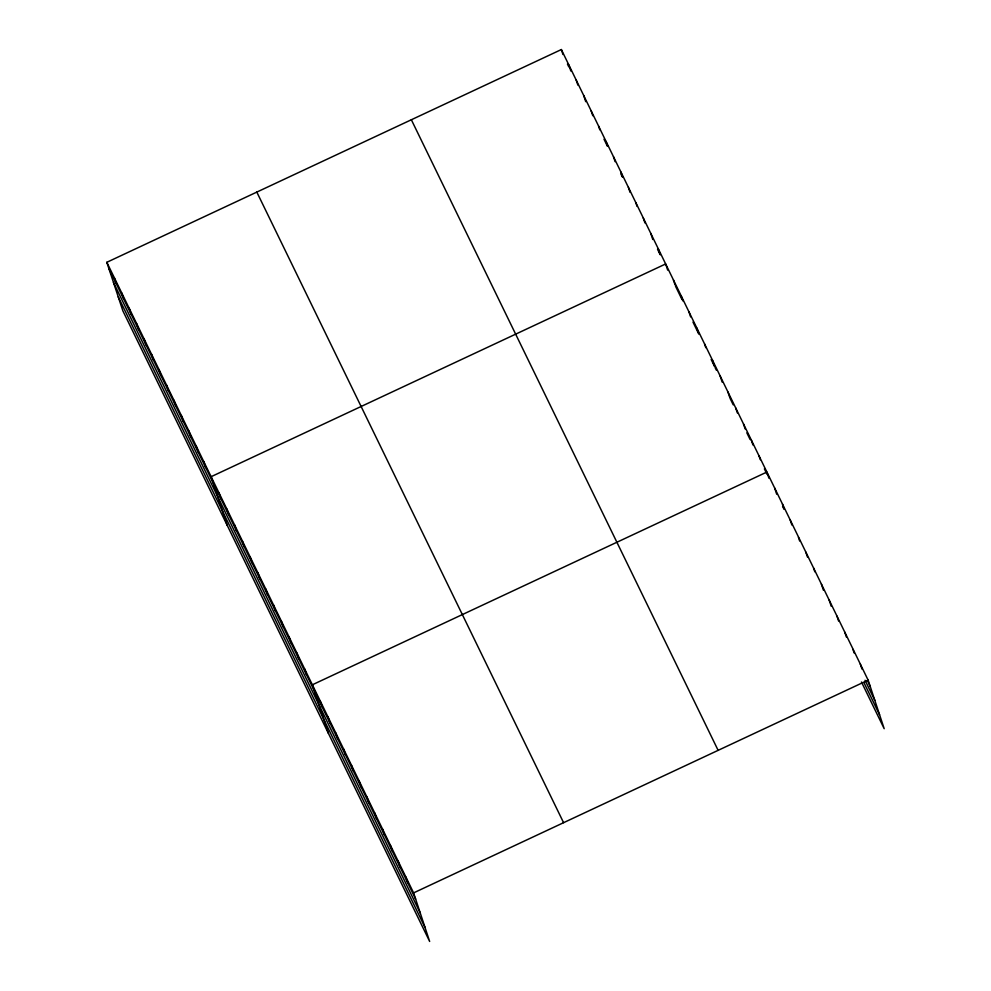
<?xml version="1.0" encoding="UTF-8"?>
<svg xmlns="http://www.w3.org/2000/svg" width="991" height="991" viewBox="0 0 991 991"><rect width="100%" height="100%" fill="white"/><g stroke="black" fill="none" stroke-linecap="round" stroke-linejoin="round"><path stroke-width="1.49" d="M106.817 262.305L413.594 892.891L429.648 941.45L122.872 310.864L106.817 262.305L561.352 49.55L868.128 680.136L884.183 728.695L861.464 682.019M413.594 892.891L868.128 680.136M567.447 64.056L568.797 66.843M604.014 139.236L607.409 146.197M620.948 174.044L622.311 176.832M657.529 249.224L660.241 254.786L658.197 248.642M675.478 286.114L681.957 299.455M692.994 322.125L698.841 334.128M711.166 359.473L714.412 366.15L712.38 359.993M715.056 367.488L716.357 370.151M729.983 398.159L733.229 404.836M746.855 432.844L750.1 439.509M764.383 468.867L766.972 474.194M782.556 506.215L783.844 508.879M867.559 680.953L870.16 686.292M865.056 680.284L874.78 700.29M863.979 682.688L879.55 714.709M411.352 119.762L718.128 750.348M256.818 192.093L563.582 822.679M108.849 268.45L415.625 899.048M113.482 282.447L420.258 913.033M118.251 296.866L425.028 927.452M860.337 664.131L861.959 669.049M852.954 649.353L854.18 653.044M844.766 632.122L846.388 637.04M836.974 616.105L838.597 621.035M829.182 600.1L831.226 606.257M821.403 584.095L823.434 590.252M813.611 568.091L814.837 571.782M805.819 552.086L807.454 557.004M798.449 537.308L799.663 540.999M790.248 520.064L791.871 524.995M782.456 504.06L784.092 508.978M774.677 488.055L776.709 494.212M768.917 478.195L766.885 472.05L312.351 684.793L328.417 733.352M759.094 456.033L760.32 459.725M751.314 440.029L752.937 444.959M743.523 424.024L745.158 428.942M735.743 408.019L737.366 412.937M727.951 392.002L729.574 396.933M720.16 375.998L722.204 382.154M704.589 343.988L705.803 347.68M696.797 327.984L698.432 332.902M689.018 311.967L690.64 316.897M681.226 295.962L682.849 300.892M673.434 279.957L675.069 284.875M667.686 270.109L665.655 263.953L211.12 476.696L227.187 525.267M650.753 233.319L652.784 239.475M643.295 218.008L644.93 222.925M635.85 202.697L637.077 206.388M628.405 187.373L630.028 192.304M620.948 172.062L622.583 176.993M613.503 156.751L615.126 161.669M606.046 141.44L607.681 146.358M598.601 126.117L599.815 129.809M591.144 110.806L592.779 115.724M583.699 95.495L585.731 101.652M576.242 80.184L577.877 85.102M568.797 64.861L570.828 71.018M561.352 49.55L562.975 54.468M405.802 876.886L407.846 883.031M398.023 860.869L400.054 867.026M390.231 844.865L392.263 851.021M382.439 828.86L384.483 835.017M374.66 812.855L376.691 819.012M366.868 796.851L368.9 802.995M359.076 780.834L361.12 786.99M351.297 764.829L353.329 770.986M343.505 748.824L345.537 754.981M335.714 732.82L337.758 738.964M327.934 716.803L329.966 722.959M320.143 700.798L322.174 706.955M304.571 668.789L306.603 674.945M296.78 652.784L298.811 658.928M289 636.767L291.032 642.924M281.209 620.762L283.24 626.919M273.417 604.758L275.461 610.914M265.638 588.753L267.669 594.91M257.846 572.748L259.877 578.893M250.054 556.731L252.098 562.888M242.275 540.727L244.306 546.883M234.483 524.722L236.515 530.879M226.691 508.717L228.735 514.862M218.912 492.713L220.943 498.857M203.675 461.385L205.707 467.541M196.218 446.074L198.25 452.23M188.773 430.763L190.805 436.907M181.316 415.44L183.36 421.596M173.871 400.129L175.903 406.285M166.414 384.818L168.458 390.962M158.969 369.494L161 375.651M151.524 354.183L153.555 360.34M144.067 338.872L146.098 345.029M136.622 323.561L138.653 329.706M129.164 308.238L131.208 314.395M121.72 292.927L123.751 299.084M114.262 277.616L116.306 283.773"/></g></svg>
